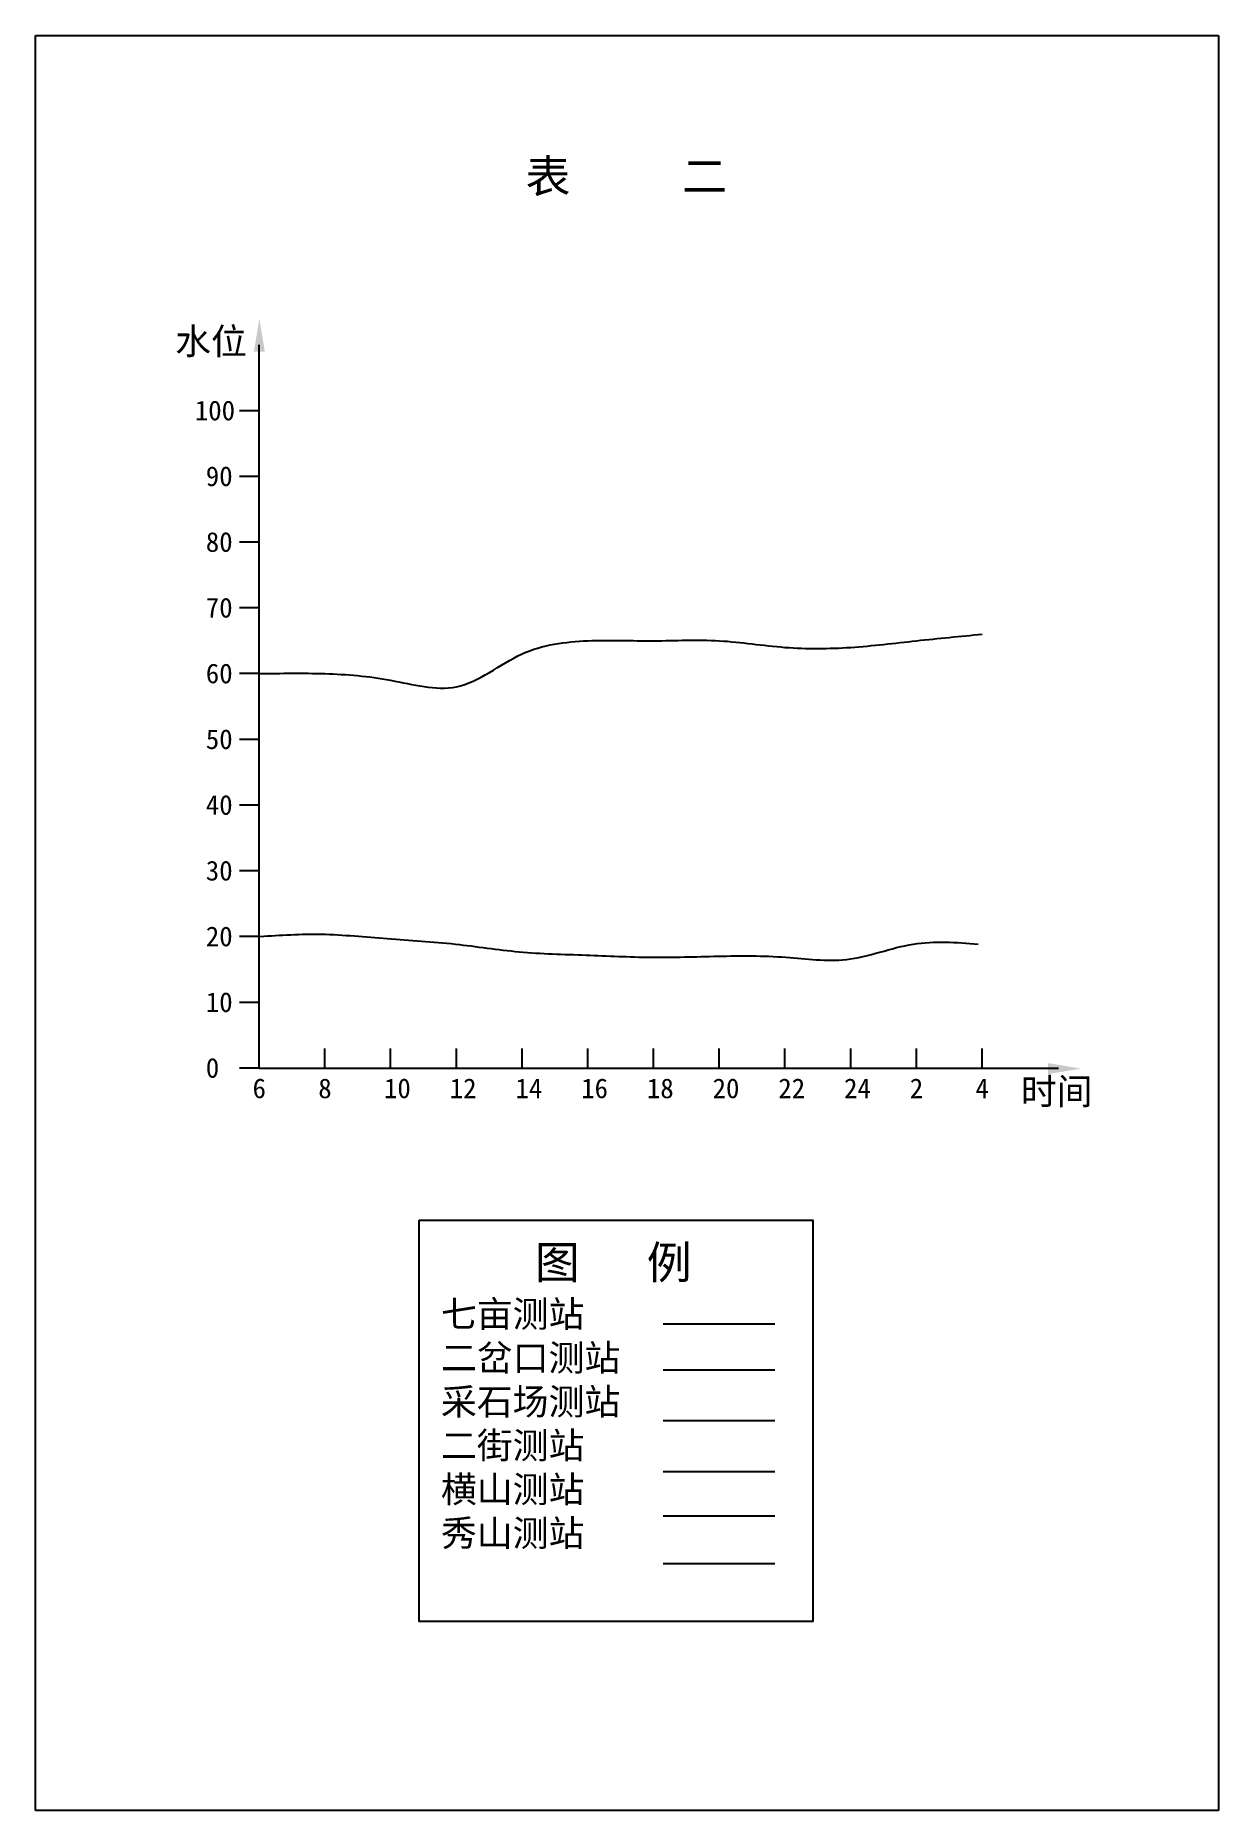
# Model space of a CAD drawing. Header units: millimetres. Extents: x 563 to 1834, y 171 to 792.
# Drawn here: x 562.6 to 742.6, y 170.9 to 440.9 of the extents above; entities outside this region: 2.
import ezdxf

# ---------------------------------------------------------------- set-up
doc = ezdxf.new("R2010")
doc.units = ezdxf.units.MM
doc.styles.get("Standard").update_dxf_attribs({"font": 'txt', "bigfont": 'gbcbig.shx'})

msp = doc.modelspace()

# ---------------------------------------------------------------- linework, layer by layer
for p, q in [((562.55, 440.95), (742.55, 440.95)), ((562.55, 170.95), (562.55, 440.95)), ((742.55, 440.95), (742.55, 170.95)), ((596.59, 283.88), (596.59, 393.88)), ((1833.75, 385.04), (1833.75, 387.04)), ((596.59, 383.88), (593.59, 383.88)), ((596.59, 373.88), (593.59, 373.88)), ((596.59, 363.88), (593.59, 363.88)), ((596.59, 353.88), (593.59, 353.88)), ((596.59, 343.88), (593.59, 343.88)), ((596.59, 333.88), (593.59, 333.88)), ((596.59, 323.88), (593.59, 323.88)), ((596.59, 313.88), (593.59, 313.88)), ((596.59, 303.88), (593.59, 303.88)), ((596.59, 293.88), (593.59, 293.88)), ((606.59, 283.88), (606.59, 286.88)), ((616.59, 283.88), (616.59, 286.88)), ((616.59, 283.88), (616.59, 286.88)), ((626.59, 283.88), (626.59, 286.88)), ((636.59, 283.88), (636.59, 286.88)), ((646.59, 283.88), (646.59, 286.88)), ((656.59, 283.88), (656.59, 286.88)), ((666.59, 283.88), (666.59, 286.88)), ((676.59, 283.88), (676.59, 286.88)), ((686.59, 283.88), (686.59, 286.88)), ((696.59, 283.88), (696.59, 286.88)), ((706.59, 283.88), (706.59, 286.88)), ((596.59, 283.88), (593.59, 283.88)), ((596.59, 283.88), (606.59, 283.88)), ((606.59, 283.88), (616.59, 283.88)), ((616.59, 283.88), (626.59, 283.88)), ((626.59, 283.88), (636.59, 283.88)), ((636.59, 283.88), (646.59, 283.88)), ((646.59, 283.88), (656.59, 283.88)), ((656.59, 283.88), (666.59, 283.88)), ((666.59, 283.88), (676.59, 283.88)), ((676.59, 283.88), (686.59, 283.88)), ((686.59, 283.88), (696.59, 283.88)), ((696.59, 283.88), (706.59, 283.88)), ((706.59, 283.88), (718.22, 283.88)), ((742.55, 170.95), (562.55, 170.95))]:
    msp.add_line(p, q)
at = {"color": 1}
msp.add_line((658.04, 244.99), (675.05, 244.99), dxfattribs=at)
at = {"color": 2}
msp.add_line((658.04, 237.99), (675.05, 237.99), dxfattribs=at)
at = {"color": 3}
msp.add_line((658.04, 230.25), (675.05, 230.25), dxfattribs=at)
at = {"color": 4}
msp.add_line((658.04, 222.5), (675.05, 222.5), dxfattribs=at)
at = {"color": 5}
msp.add_line((658.04, 215.76), (675.05, 215.76), dxfattribs=at)
at = {"color": 6}
msp.add_line((658.04, 208.52), (675.05, 208.52), dxfattribs=at)
msp.add_lwpolyline([(620.94, 260.76), (680.85, 260.76), (680.85, 199.7), (620.94, 199.7)], close=True)
at = {"color": 1}
msp.add_spline([(596.59, 343.88), (606.59, 343.88), (616.59, 342.88), (626.59, 341.88), (636.59, 346.88), (646.59, 348.88), (656.59, 348.88), (666.59, 348.88), (676.59, 347.88), (686.59, 347.88), (696.59, 348.88), (706.59, 349.88)], degree=3, dxfattribs=at)
at = {"color": 5, "start_tangent": (-0.853348, -0.521342)}
msp.add_spline([(596.7, 303.91), (606.06, 304.24), (616.08, 303.57), (626.44, 302.74), (636.13, 301.57), (646.33, 301.07), (656.18, 300.74), (666.38, 300.9), (676.74, 300.74), (685.93, 300.4), (696.12, 302.74), (705.98, 302.74)], degree=3, dxfattribs=at)
for points in [[(595.78, 392.85), (597.45, 392.85), (596.62, 397.85)], [(716.63, 282.96), (716.63, 284.63), (721.63, 283.8)]]:
    msp.add_solid(points)

# ---------------------------------------------------------------- texts
at = {"attachment_point": 1}
for s, insert, char_height, width in [('{\\fFangSong_GB2312|b1|i0|c134|p49;0}', (1649.41, 792.16), 3, 18.0988), ('{\\fFangSong_GB2312|b1|i0|c134|p49;100}', (586.8, 385.41), 3, 18.0988), ('{\\fFangSong_GB2312|b1|i0|c134|p49;90}', (588.47, 375.41), 3, 18.0988), ('{\\fFangSong_GB2312|b1|i0|c134|p49;80}', (588.47, 365.41), 3, 18.0988), ('{\\fFangSong_GB2312|b1|i0|c134|p49;70}', (588.47, 355.41), 3, 18.0988), ('{\\fFangSong_GB2312|b1|i0|c134|p49;60}', (588.47, 345.41), 3, 18.0988), ('{\\fFangSong_GB2312|b1|i0|c134|p49;50}', (588.47, 335.41), 3, 18.0988), ('{\\fFangSong_GB2312|b1|i0|c134|p49;40}', (588.47, 325.41), 3, 18.0988), ('{\\fFangSong_GB2312|b1|i0|c134|p49;30}', (588.47, 315.41), 3, 18.0988), ('{\\fFangSong_GB2312|b1|i0|c134|p49;20}', (588.47, 305.41), 3, 18.0988), ('{\\fFangSong_GB2312|b1|i0|c134|p49;10}', (588.47, 295.41), 3, 18.0988), ('{\\fFangSong_GB2312|b1|i0|c134|p49;0}', (588.47, 285.41), 3, 18.0988), ('{\\fFangSong_GB2312|b1|i0|c134|p49;6}', (595.58, 282.3), 3, 44.9417), ('{\\fFangSong_GB2312|b1|i0|c134|p49;8}', (605.58, 282.3), 3, 44.9417), ('{\\fFangSong_GB2312|b1|i0|c134|p49;10}', (615.58, 282.3), 3, 44.9417), ('{\\fFangSong_GB2312|b1|i0|c134|p49;12}', (625.58, 282.3), 3, 44.9417), ('{\\fFangSong_GB2312|b1|i0|c134|p49;14}', (635.58, 282.3), 3, 44.9417), ('{\\fFangSong_GB2312|b1|i0|c134|p49;16}', (645.58, 282.3), 3, 44.9417), ('{\\fFangSong_GB2312|b1|i0|c134|p49;18}', (655.58, 282.3), 3, 44.9417), ('{\\fFangSong_GB2312|b1|i0|c134|p49;20}', (665.58, 282.3), 3, 44.9417), ('{\\fFangSong_GB2312|b1|i0|c134|p49;22}', (675.58, 282.3), 3, 44.9417), ('{\\fFangSong_GB2312|b1|i0|c134|p49;24}', (685.58, 282.3), 3, 44.9417), ('{\\fFangSong_GB2312|b1|i0|c134|p49;2}', (695.58, 282.3), 3, 44.9417), ('{\\fFangSong_GB2312|b1|i0|c134|p49;4}', (705.58, 282.3), 3, 44.9417), ('{\\fFangSong_GB2312|b1|i0|c134|p49;\\H1.25x;     图   例\\P\\H0.8x; 七亩测站\\P 二岔口测站\\P 采石场测站\\P 二街测站\\P 横山测站\\P 秀山测站}', (621.53, 256.82), 4, 63.3584)]:
    msp.add_mtext(s, dxfattribs=dict(at, insert=insert, char_height=char_height, width=width))
at = {"color": 0, "insert": (637.12, 422.04), "char_height": 5, "width": 146.3637, "attachment_point": 1}
msp.add_mtext('{\\fFangSong_GB2312|b1|i0|c134|p49;表     二}', dxfattribs=at)
at = {"color": 1, "char_height": 4, "width": 23.3696, "attachment_point": 1}
for s, insert in [('{\\fFangSong_GB2312|b1|i0|c134|p49;\\C256;水位}', (583.81, 396.44)), ('{\\fFangSong_GB2312|b1|i0|c134|p49;\\C256;时间}', (712.48, 282.33))]:
    msp.add_mtext(s, dxfattribs=dict(at, insert=insert))

doc.saveas('drawing.dxf')
